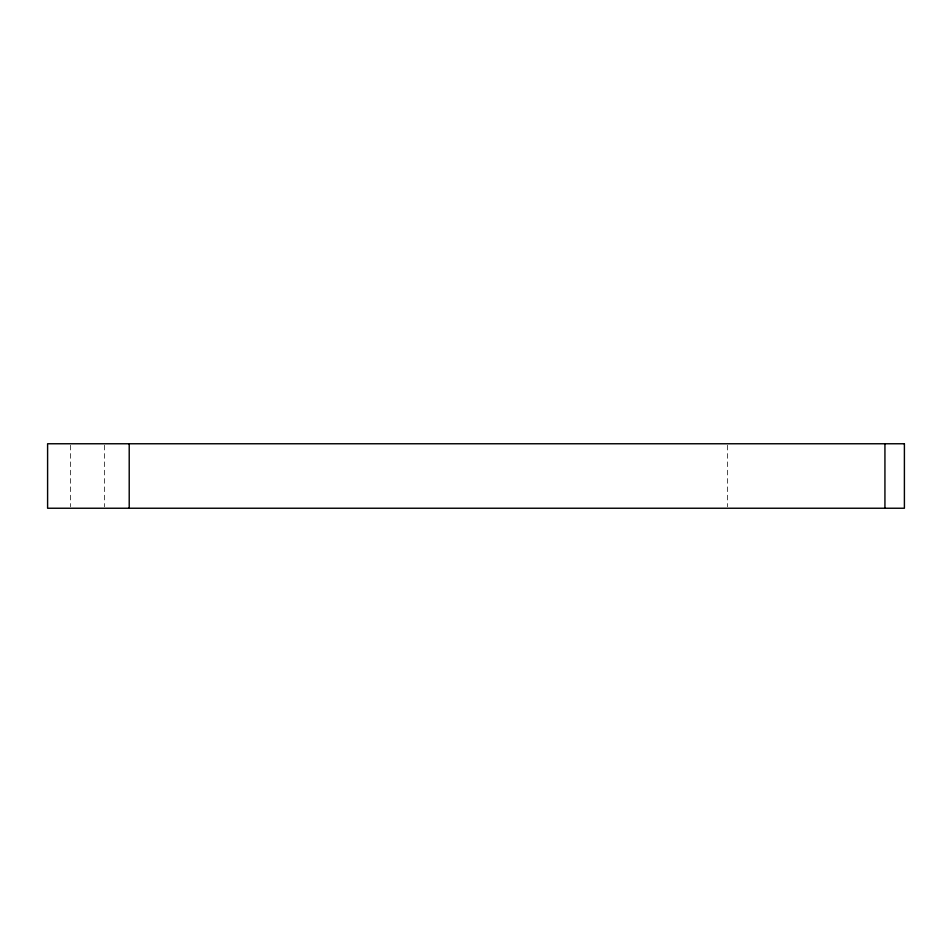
<?xml version="1.0" encoding="UTF-8"?>
<svg xmlns="http://www.w3.org/2000/svg" width="952" height="952" viewBox="0 0 952 952"><rect width="100%" height="100%" fill="white"/><g stroke="black" fill="none" stroke-linecap="round" stroke-linejoin="round"><path stroke-width="0.71" stroke-dasharray="4.76 3.57" d="M727.518 445.227L727.518 506.773M104.541 445.227L104.541 506.773M70.603 445.227L70.603 506.773"/><path stroke-width="1.43" d="M884.932 443.763L884.932 508.237M129.21 443.763L129.21 508.237M904.4 443.763L47.6 443.763L47.6 508.237L904.4 508.237L904.4 443.763"/></g></svg>
